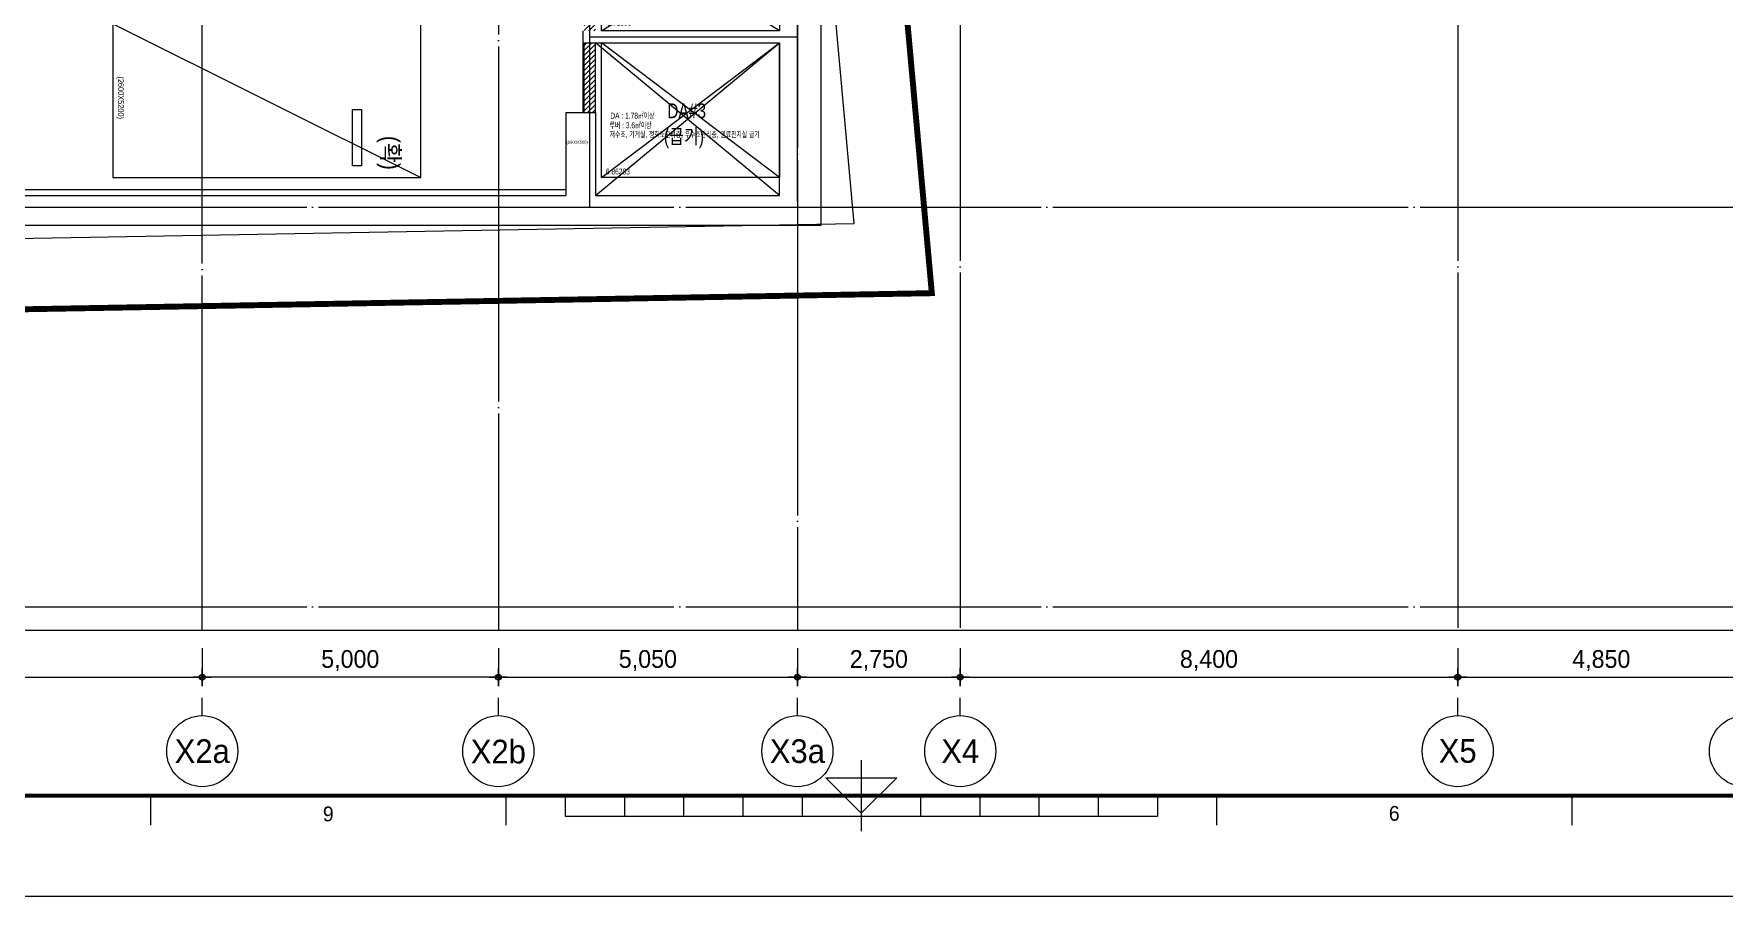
# Model space of a CAD drawing. Header units: millimetres. Extents: x 0 to 1390178, y 0 to 110113.
# Drawn here: x 196028 to 224572, y 0 to 14567 of the extents above; entities that cross this region are included whole.
import ezdxf
from ezdxf.enums import TextEntityAlignment as Align
from ezdxf.xclip import XClip

# ---------------------------------------------------------------- set-up
doc = ezdxf.new("R2010")
doc.units = ezdxf.units.MM
doc.header["$LTSCALE"] = 100
doc.header["$XCLIPFRAME"] = 0
doc.linetypes.add('X - 평면도$0$CEN', pattern=[62, 60, -1, 0, -1])
doc.linetypes.add('X - 평면도$0$PHANTOM2', pattern=[50, 40, -2, 2, -2, 2, -2])
doc.layers.get('DEFPOINTS').update_dxf_attribs({"color": 145})
for name, color, linetype in [('AA-XXXX-DIMS', 7, 'Continuous'), ('AA-XXXX-TEXT', 3, 'Continuous'), ('DIM', 7, 'Continuous'), ('X - SHEET$0$AA-BORD-FORM', 7, 'Continuous'), ('X - SHEET$0$AA-BORD-TEXT', 3, 'Continuous'), ('X - 평면도$0$0-구역계', 1, 'Continuous'), ('X - 평면도$0$A-FIN', 8, 'Continuous'), ('X - 평면도$0$A-OPEN', 9, 'X - 평면도$0$CEN'), ('X - 평면도$0$AA-WAXM-BLOK', 3, 'Continuous'), ('X - 평면도$0$AA-WAXM-CONC', 2, 'Continuous'), ('X - 평면도$0$AA-XXXX-CNTL', 1, 'X - 평면도$0$CEN'), ('X - 평면도$0$AA-XXXX-PARK', 8, 'Continuous'), ('X - 평면도$0$AA-XXXX-PATT', 8, 'Continuous'), ('X - 평면도$0$TEXT', 3, 'Continuous'), ('X - 평면도$0$벽배수판', 6, 'Continuous')]:
    doc.layers.add(name, color=color, linetype=linetype)
doc.layers.add('X - 평면도$0$DEFPOINT', color=163, linetype='Continuous', plot=False)
doc.styles.add('HAUD01', font='Dotum.ttf')
doc.styles.get("Standard").update_dxf_attribs({"font": 'Dotum.ttf'})
doc.styles.add('X - SHEET$0$HAUD01', font='Dotum.ttf')
doc.styles.add('X - 평면도$0$HAUD01', font='Dotum.ttf')
doc.styles.add('X - 평면도$0$STANDARD', font='Dotum.ttf')
doc.dimstyles.new('HAUD-100', dxfattribs={"dimscale": 100, "dimtxt": 3, "dimasz": 1, "dimexe": 0, "dimexo": 3, "dimgap": 1, "dimtad": 1, "dimdec": 0, "dimdsep": 46, "dimlunit": 6, "dimtxsty": 'HAUD01', "dimblk": 'DIMDOT', "dimcen": 2.5, "dimdle": 1.5, "dimclrd": 7, "dimclre": 7, "dimclrt": 3, "dimadec": 0, "dimazin": 0, "dimtfac": 1, "dimtdec": 0, "dimtix": 1, "dimtmove": 2, "dimatfit": 3, "dimfxl": 1, "dimtvp": 1, "dimtolj": 1, "dimtzin": 0, "dimarcsym": 0})

# ---------------------------------------------------------------- blocks, each defined once
blk = doc.blocks.new('X - SHEET$0$HAUDsheetV')
at = {"layer": 'X - SHEET$0$AA-BORD-FORM', "color": 2}
for p, q in [((421, 23), (421, 11)), ((301, 17), (301, 12)), ((361, 17), (361, 12)), ((371, 17), (371, 13.5)), ((381, 17), (381, 13.5)), ((391, 17), (391, 13.5)), ((401, 17), (401, 13.5)), ((411, 17), (411, 13.5)), ((431, 17), (431, 13.5)), ((441, 17), (441, 13.5)), ((451, 17), (451, 13.5)), ((461, 17), (461, 13.5)), ((471, 17), (471, 13.5)), ((481, 17), (481, 12)), ((541, 17), (541, 12)), ((371, 13.5), (471, 13.5))]:
    blk.add_line(p, q, dxfattribs=at)
at = {"layer": 'X - SHEET$0$AA-BORD-FORM', "color": 1}
blk.add_lwpolyline([(1, 0), (841, 0), (841, 594), (1, 594)], close=True, dxfattribs=at)
at = {"layer": 'X - SHEET$0$AA-BORD-FORM', "color": 2, "const_width": 0.682}
blk.add_lwpolyline([(21, 17), (21, 577), (821, 577), (821, 17)], close=True, dxfattribs=at)
at = {"layer": 'X - SHEET$0$AA-BORD-FORM', "color": 2}
blk.add_lwpolyline([(427, 20), (421, 14), (415, 20)], close=True, dxfattribs=at)
at = {"layer": 'X - SHEET$0$AA-BORD-TEXT', "color": 7, "style": 'X - SHEET$0$HAUD01'}
for s, p in [('9', (331, 13.9)), ('6', (511, 13.99))]:
    blk.add_text(s, height=2.5, dxfattribs=at).set_placement(p, align=Align.MIDDLE_CENTER)
at = {"layer": 'X - SHEET$0$AA-BORD-TEXT', "color": 3, "style": 'X - SHEET$0$HAUD01'}
for tag, p in [('PJCode', (786, 567.94)), ('작성자', (786.11, 194.82)), ('검토자', (786.11, 181.82)), ('최종검토자', (786.11, 168.82)), ('승인자', (786.11, 155.82)), ('일자', (786.83, 144.02)), ('개정번호', (812, 65.92))]:
    blk.add_attdef(tag, text='', height=3, dxfattribs=at).set_placement(p, align=Align.MIDDLE_CENTER)
at = {"layer": 'X - SHEET$0$AA-BORD-TEXT', "color": 3, "lineweight": 30, "flags": 104}
blk.add_attdef('PJTitle', text='', height=4, dxfattribs=at).set_placement((787.25, 536.62), align=Align.MIDDLE_CENTER)
blk = doc.blocks.new('X - SHEET')
at = {"xscale": 100, "yscale": 100, "zscale": 100}
blk.add_blockref('X - SHEET$0$HAUDsheetV', (-100, 0), dxfattribs=at)
blk = doc.blocks.new('X - 평면도$0$A$C50BB5DE6')
at = {"layer": 'X - 평면도$0$DEFPOINT'}
for p, q in [((3010, 2480), (0, 4380)), ((0, 2480), (3010, 4380)), ((0, 0), (3010, 2280)), ((3010, 0), (0, 2280))]:
    blk.add_line(p, q, dxfattribs=at)
for points in [[(0, 4380), (3010, 4380), (3010, 2480), (0, 2480)], [(0, 2280), (3010, 2280), (3010, 0), (0, 0)]]:
    blk.add_lwpolyline(points, close=True, dxfattribs=at)
at = {"layer": 'X - 평면도$0$DEFPOINT', "style": 'X - 평면도$0$HAUD01', "width": 0.7}
for s, p in [('DA : 4.9㎡이상', (257, 3216)), ('루버 : 9.7㎡이상', (243, 3060)), ('주차장, 저수조, 기계실, 우수조관리층, 연료전지실 배기', (243, 2905)), (' 5.71898', (70, 2619)), ('루버 : 3.6㎡이상', (139, 885)), ('DA : 1.78㎡이상', (151, 1047)), ('저수조, 기계실, 정화조관리층, 우수조관리층, 연료전지실 급기', (139, 730)), (' 6.86283', (45, 104))]:
    blk.add_text(s, height=100, dxfattribs=at).set_placement(p, align=Align.MIDDLE_LEFT)
blk = doc.blocks.new('X - 평면도$0$A$C131C07CB')
at = {"layer": 'X - 평면도$0$0-구역계', "color": 1, "linetype": 'X - 평면도$0$PHANTOM2', "const_width": 100, "flags": 128}
blk.add_lwpolyline([(50108, 50546), (32940, 50631), (27658, 50496), (20509, 50187), (2300, 48329), (1988, 39918), (1940, 31390), (1399, 24265), (272, 6596), (50, 108), (11256, 50), (11486, 6795), (29909, 7122), (29397, 12805), (50106, 15382)], close=True, dxfattribs=at)
at = {"layer": 'X - 평면도$0$DEFPOINT'}
for points in [[(50108, 50546), (32940, 50631), (27658, 50496), (20509, 50187), (2300, 48329), (1988, 39918), (1940, 31390), (1399, 24265), (272, 6596), (50, 108), (11256, 50), (11486, 6795), (29909, 7122), (29397, 12805), (50106, 15382)], [(48908, 49352), (32952, 49431), (27700, 49296), (20596, 48990), (3461, 47241), (3188, 39892), (3140, 31341), (2596, 24182), (1470, 6537), (1291, 1301), (10096, 1256), (10325, 7974), (28598, 8299), (28098, 13852), (48906, 16442)]]:
    blk.add_lwpolyline(points, close=True, dxfattribs=at)
blk = doc.blocks.new('X - 평면도$0$A$C6BC81B62')
at = {"layer": 'X - 평면도$0$AA-XXXX-PARK'}
blk.add_line((0, 2600), (5200, 0), dxfattribs=at)
for points in [[(0, 2600), (0, 0), (5200, 0), (5200, 2600)], [(4200, 200), (4050, 200), (4050, 1150), (4200, 1150)]]:
    blk.add_lwpolyline(points, close=True, dxfattribs=at)
at = {"layer": 'X - 평면도$0$DEFPOINT', "style": 'X - 평면도$0$HAUD01', "width": 0.9}
blk.add_text('(2600X5200)', height=100, rotation=270, dxfattribs=at).set_placement((136, 1350), align=Align.MIDDLE_CENTER)
at = {"layer": 'X - 평면도$0$TEXT', "style": 'X - 평면도$0$HAUD01', "width": 0.9}
blk.add_text('(확)', height=300, rotation=270, dxfattribs=at).set_placement((4694, 419), align=Align.MIDDLE_CENTER)
blk = doc.blocks.new('X - 평면도$0$A$C5aa37261')
at = {"layer": 'X - 평면도$0$AA-WAXM-CONC'}
for p, q in [((-22067, -7109), (-22067, -1279)), ((-26087, -4029), (-26087, -3829)), ((-26087, -4029), (-22867, -4029)), ((-22867, -4029), (-22767, -4029)), ((-22767, -6609), (-22767, -4029)), ((-26377, -6409), (-26377, -6609)), ((-25877, -6409), (-25877, -6609)), ((-40617, -6609), (-26377, -6609)), ((-25877, -6609), (-22767, -6609)), ((-40117, -7109), (-22067, -7109))]:
    blk.add_line(p, q, dxfattribs=at)
blk = doc.blocks.new('X - 평면도$0$B4~1F_COL')
at = {"layer": 'X - 평면도$0$AA-WAXM-CONC'}
for p, q in [((-69738, -61107), (-69738, -62307)), ((-69738, -61107), (-69238, -61107)), ((-69238, -61107), (-69238, -62307))]:
    blk.add_line(p, q, dxfattribs=at)
at = {"layer": 'X - 평면도$0$DEFPOINT', "style": 'X - 평면도$0$STANDARD'}
blk.add_text('(1900X500)', height=50, dxfattribs=at).set_placement((-69548, -61607), align=Align.MIDDLE_CENTER)
blk = doc.blocks.new('X - 평면도$0$A$C9949ff83')
at = {"layer": 'DEFPOINTS'}
for points in [[(0, 59400), (84000, 59400), (84000, 0), (0, 0)], [(2000, 1700), (75000, 1700), (75000, 57700), (2000, 57700)]]:
    blk.add_lwpolyline(points, close=True, dxfattribs=at)
blk = doc.blocks.new('X - 평면도', base_point=(-475.4, -286.7))
at = {"layer": 'X - 평면도$0$AA-XXXX-PATT'}
h = blk.add_hatch(dxfattribs=at)
h.set_pattern_fill('_USER', color=256, scale=60, angle=45, style=0, pattern_type=0)
h.set_pattern_definition([(45, (252000, -300.005), (-42.426407, 42.426407), [])])
h.paths.add_polyline_path([(308762, 31273.1), (308572, 31273.1), (308572, 29373.1), (308762, 29373.1)])
h.paths.add_polyline_path([(308572, 27993.1), (308762, 27993.1), (308762, 29173.1), (308572, 29173.1)])
at = {"layer": 'DEFPOINTS'}
blk.add_lwpolyline([(279286.2, 68689.6), (340213.6, 68689.6), (340213.6, 19243.1), (279286.2, 19243.1)], close=True, dxfattribs=at)
at = {"layer": 'X - 평면도$0$A-FIN'}
blk.add_line((308552, 27993.1), (308552, 29173.1), dxfattribs=at)
at = {"layer": 'X - 평면도$0$A-OPEN'}
for p, q in [((308762, 26593.1), (311872, 29173.1)), ((311872, 26593.1), (308762, 29173.1))]:
    blk.add_line(p, q, dxfattribs=at)
at = {"layer": 'X - 평면도$0$AA-WAXM-BLOK'}
for p, q in [((308572, 27993.1), (308572, 29173.1)), ((308762, 27993.1), (308762, 29173.1))]:
    blk.add_line(p, q, dxfattribs=at)
at = {"layer": 'X - 평면도$0$AA-XXXX-CNTL'}
for p, q in [((314922, 68689.6), (314922, 19243.1)), ((323322, 68689.6), (323322, 19243.1)), ((302122, 19243.1), (302122, 41509.5)), ((307122, 41509.5), (307122, 19243.1)), ((312172, 33388.7), (312172, 19243.1)), ((312172, 26493.1), (312172, 32413.5)), ((308667, 26393.1), (308667, 31873.1)), ((308667, 29273.1), (312172, 29273.1)), ((279286.2, 26393.1), (340213.6, 26393.1)), ((279286.2, 19643.1), (340213.6, 19643.1))]:
    blk.add_line(p, q, dxfattribs=at)
at = {"layer": 'X - 평면도$0$벽배수판'}
blk.add_line((294022, 26693.1), (308262, 26693.1), dxfattribs=at)
for name, p in [('X - 평면도$0$A$C9949ff83', (271249.9, 14755.9)), ('X - 평면도$0$A$C5aa37261', (334639.2, 33202.2)), ('X - 평면도$0$B4~1F_COL', (378000, 89100)), ('X - 평면도$0$A$C50BB5DE6', (308862, 26893.1))]:
    blk.add_blockref(name, p)
at = {"layer": 'DEFPOINTS'}
blk.add_blockref('X - 평면도$0$A$C131C07CB', (284532.9, 17819.8), dxfattribs=at)
at = {"layer": 'X - 평면도$0$AA-XXXX-PARK'}
blk.add_blockref('X - 평면도$0$A$C6BC81B62', (300612, 26893.1), dxfattribs=at)
blk = doc.blocks.new('DIMDOT')
at = {"layer": 'AA-XXXX-DIMS'}
for p, q in [((-1.5, 0), (1.5, 0)), ((0, -1.5), (0, 1.5))]:
    blk.add_line(p, q, dxfattribs=at)
for radius in [0.5, 0.25]:
    blk.add_circle((0, 0), radius, dxfattribs=at)
blk = doc.blocks.new('*D280')
at = {"color": 7, "lineweight": -2, "transparency": 16777216}
for p, q in [((-40517, -14259), (-40517, -14746)), ((-32517, -14259), (-32517, -14746)), ((-40417, -14746), (-32617, -14746))]:
    blk.add_line(p, q, dxfattribs=at)
at = {"layer": 'DEFPOINTS', "color": 0, "transparency": 16777216}
for p in [(-40517, -13959, 0), (-32517, -13959, 0), (-32517, -14746)]:
    blk.add_point(p, dxfattribs=at)
at = {"color": 7, "lineweight": -2, "transparency": 16777216, "xscale": 100, "yscale": 100, "zscale": 100, "rotation": 180}
blk.add_blockref('DIMDOT', (-40517, -14746), dxfattribs=at)
at = {"color": 7, "lineweight": -2, "transparency": 16777216, "xscale": 100, "yscale": 100, "zscale": 100}
blk.add_blockref('DIMDOT', (-32517, -14746), dxfattribs=at)
at = {"color": 3, "transparency": 16777216, "insert": (-36517, -14467), "char_height": 300, "attachment_point": 5, "style": 'HAUD01'}
blk.add_mtext('\\A1;8,000', dxfattribs=at)
blk = doc.blocks.new('*D282')
at = {"color": 7, "lineweight": -2, "transparency": 16777216}
for p, q in [((-22467, -14259), (-22467, -14746)), ((-19717, -14259), (-19717, -14746)), ((-22367, -14746), (-19817, -14746))]:
    blk.add_line(p, q, dxfattribs=at)
at = {"layer": 'DEFPOINTS', "color": 0, "transparency": 16777216}
for p in [(-22467, -13959, 0), (-19717, -13959, 0), (-19717, -14746)]:
    blk.add_point(p, dxfattribs=at)
at = {"color": 7, "lineweight": -2, "transparency": 16777216, "xscale": 100, "yscale": 100, "zscale": 100, "rotation": 180}
blk.add_blockref('DIMDOT', (-22467, -14746), dxfattribs=at)
at = {"color": 7, "lineweight": -2, "transparency": 16777216, "xscale": 100, "yscale": 100, "zscale": 100}
blk.add_blockref('DIMDOT', (-19717, -14746), dxfattribs=at)
at = {"color": 3, "transparency": 16777216, "insert": (-21092, -14467), "char_height": 300, "attachment_point": 5, "style": 'HAUD01'}
blk.add_mtext('\\A1;2,750', dxfattribs=at)
blk = doc.blocks.new('*D283')
at = {"color": 7, "lineweight": -2, "transparency": 16777216}
for p, q in [((-19717, -14259), (-19717, -14746)), ((-11317, -14259), (-11317, -14746)), ((-19617, -14746), (-11417, -14746))]:
    blk.add_line(p, q, dxfattribs=at)
at = {"layer": 'DEFPOINTS', "color": 0, "transparency": 16777216}
for p in [(-19717, -13959, 0), (-11317, -13959, 0), (-11317, -14746)]:
    blk.add_point(p, dxfattribs=at)
at = {"color": 7, "lineweight": -2, "transparency": 16777216, "xscale": 100, "yscale": 100, "zscale": 100, "rotation": 180}
blk.add_blockref('DIMDOT', (-19717, -14746), dxfattribs=at)
at = {"color": 7, "lineweight": -2, "transparency": 16777216, "xscale": 100, "yscale": 100, "zscale": 100}
blk.add_blockref('DIMDOT', (-11317, -14746), dxfattribs=at)
at = {"color": 3, "transparency": 16777216, "insert": (-15517, -14467), "char_height": 300, "attachment_point": 5, "style": 'HAUD01'}
blk.add_mtext('\\A1;8,400', dxfattribs=at)
blk = doc.blocks.new('*D284')
at = {"color": 7, "lineweight": -2, "transparency": 16777216}
for p, q in [((-11317, -14259), (-11317, -14746)), ((-6467, -14259), (-6467, -14746)), ((-11217, -14746), (-6567, -14746))]:
    blk.add_line(p, q, dxfattribs=at)
at = {"layer": 'DEFPOINTS', "color": 0, "transparency": 16777216}
for p in [(-11317, -13959, 0), (-6467, -13959, 0), (-6467, -14746)]:
    blk.add_point(p, dxfattribs=at)
at = {"color": 7, "lineweight": -2, "transparency": 16777216, "xscale": 100, "yscale": 100, "zscale": 100, "rotation": 180}
blk.add_blockref('DIMDOT', (-11317, -14746), dxfattribs=at)
at = {"color": 7, "lineweight": -2, "transparency": 16777216, "xscale": 100, "yscale": 100, "zscale": 100}
blk.add_blockref('DIMDOT', (-6467, -14746), dxfattribs=at)
at = {"color": 3, "transparency": 16777216, "insert": (-8892, -14467), "char_height": 300, "attachment_point": 5, "style": 'HAUD01'}
blk.add_mtext('\\A1;4,850', dxfattribs=at)
blk = doc.blocks.new('*D286')
at = {"color": 7, "lineweight": -2, "transparency": 16777216}
for p, q in [((-32517, -14259), (-32517, -14746)), ((-27517, -14259), (-27517, -14746)), ((-27617, -14746), (-32417, -14746))]:
    blk.add_line(p, q, dxfattribs=at)
at = {"layer": 'DEFPOINTS', "color": 0, "transparency": 16777216}
for p in [(-32517, -13959, 0), (-27517, -13959, 0), (-32517, -14746)]:
    blk.add_point(p, dxfattribs=at)
at = {"color": 7, "lineweight": -2, "transparency": 16777216, "xscale": 100, "yscale": 100, "zscale": 100, "rotation": 180}
blk.add_blockref('DIMDOT', (-32517, -14746), dxfattribs=at)
at = {"color": 7, "lineweight": -2, "transparency": 16777216, "xscale": 100, "yscale": 100, "zscale": 100}
blk.add_blockref('DIMDOT', (-27517, -14746), dxfattribs=at)
at = {"color": 3, "transparency": 16777216, "insert": (-30017, -14467), "char_height": 300, "attachment_point": 5, "style": 'HAUD01'}
blk.add_mtext('\\A1;5,000', dxfattribs=at)
blk = doc.blocks.new('*D299')
at = {"color": 7, "lineweight": -2, "transparency": 16777216}
for p, q in [((-27517, -14259), (-27517, -14746)), ((-22467, -14259), (-22467, -14746)), ((-27417, -14746), (-22567, -14746))]:
    blk.add_line(p, q, dxfattribs=at)
at = {"layer": 'DEFPOINTS', "color": 0, "transparency": 16777216}
for p in [(-27517, -13959), (-22467, -13959), (-22467, -14746)]:
    blk.add_point(p, dxfattribs=at)
at = {"color": 7, "lineweight": -2, "transparency": 16777216, "xscale": 100, "yscale": 100, "zscale": 100, "rotation": 180}
blk.add_blockref('DIMDOT', (-27517, -14746), dxfattribs=at)
at = {"color": 7, "lineweight": -2, "transparency": 16777216, "xscale": 100, "yscale": 100, "zscale": 100}
blk.add_blockref('DIMDOT', (-22467, -14746), dxfattribs=at)
at = {"color": 3, "transparency": 16777216, "insert": (-24992, -14467), "char_height": 300, "attachment_point": 5, "style": 'HAUD01'}
blk.add_mtext('\\A1;5,050', dxfattribs=at)
blk = doc.blocks.new('저층부 치수')
at = {"layer": 'DIM'}
for p, q in [((-32517.2, -15396.1), (-32517.2, -15096.1)), ((-27517.2, -15396.1), (-27517.2, -15096.1)), ((-22467.2, -15396.1), (-22467.2, -15096.1)), ((-19717.2, -15396.1, 0), (-19717.2, -15096.1, 0)), ((-11317.2, -15396.1, 0), (-11317.2, -15096.1, 0))]:
    blk.add_line(p, q, dxfattribs=at)
for centre in [(-32517.2, -15996.1), (-27517.2, -15996.1), (-22467.2, -15996.1), (-19717.2, -15996.1, 0), (-11317.2, -15996.1, 0), (-6467.2, -15996.1, 0)]:
    blk.add_circle(centre, 600, dxfattribs=at)
at = {"layer": 'DIM', "style": 'HAUD01'}
for s, p in [('X2a', (-32517.2, -15996.1)), ('X2b', (-27517.2, -15996.1)), ('X3a', (-22467.2, -15996.1)), ('X4', (-19717.2, -15996.1, 0)), ('X5', (-11317.2, -15996.1, 0))]:
    blk.add_text(s, height=400, dxfattribs=at).set_placement(p, align=Align.MIDDLE)
for base, p1, p2, picture, middle in [((-32517.2, -14746.1, 0), (-40517.2, -13959.1), (-32517.2, -13959.1), '*D280', (-36517.2, -14467, 0)), ((-19717.2, -14746.1, 0), (-22467.2, -13959.1), (-19717.2, -13959.1), '*D282', (-21092.2, -14467, 0)), ((-11317.2, -14746.1, 0), (-19717.2, -13959.1), (-11317.2, -13959.1), '*D283', (-15517.2, -14467, 0)), ((-6467.2, -14746.1, 0), (-11317.2, -13959.1), (-6467.2, -13959.1), '*D284', (-8892.2, -14467, 0))]:
    dim = blk.add_linear_dim(base=base, p1=p1, p2=p2, angle=180, dimstyle='HAUD-100')
    dim.commit()
    dim.dimension.update_dxf_attribs({"geometry": picture, "text_midpoint": middle})
dim = blk.add_linear_dim(base=(-32517.2, -14746.1, 0), p1=(-27517.2, -13959.1), p2=(-32517.2, -13959.1), dimstyle='HAUD-100')
dim.commit()
dim.dimension.update_dxf_attribs({"geometry": '*D286', "text_midpoint": (-30017.2, -14467, 0)})
dim = blk.add_aligned_dim(p1=(-27517.2, -13959.1), p2=(-22467.2, -13959.1), distance=-787, dimstyle='HAUD-100')
dim.commit()
dim.dimension.update_dxf_attribs({"geometry": '*D299', "text_midpoint": (-24992.2, -14467)})

msp = doc.modelspace()

# ---------------------------------------------------------------- block references
ref = msp.add_blockref('X - 평면도', (-103725.3, -15042.6))
XClip(ref).set_block_clipping_path([(271249.9173510048, 14755.918494578), (355249.9173510048, 74155.918494578)])

# ---------------------------------------------------------------- next in the draw order: block references
for name, p in [('X - SHEET', (168000, 0)), ('저층부 치수', (231389.3, 18446.3))]:
    msp.add_blockref(name, p)

# ---------------------------------------------------------------- next in the draw order: texts
at = {"layer": 'AA-XXXX-TEXT', "style": 'HAUD01', "width": 0.8}
for s, p in [('DA#3', (207051.4, 13266.3)), ('(급기)', (207006.6, 12834.4))]:
    msp.add_text(s, height=250, dxfattribs=at).set_placement(p, align=Align.MIDDLE_CENTER)

doc.saveas('drawing.dxf')
